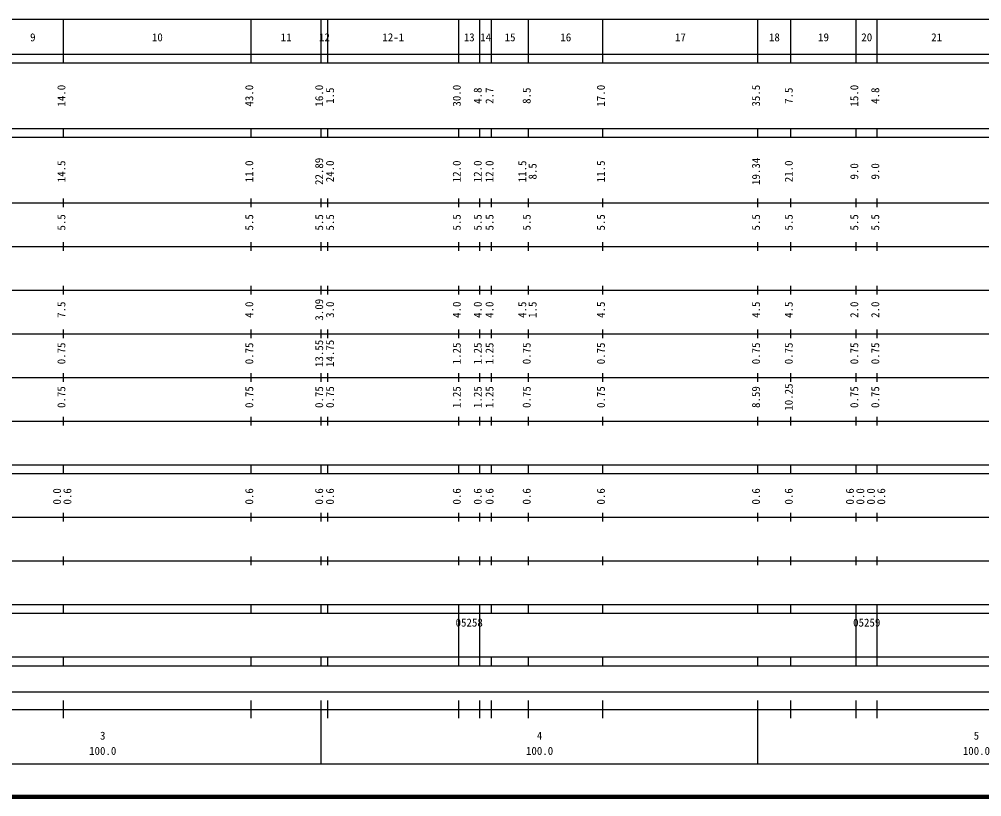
# Model space of a CAD drawing. Units: millimetres on the paper, enlarged 1000 times. Extents: x 40000 to 680000, y 20000 to 380000.
# Drawn here: x 298890 to 519222, y 20000 to 198000 of the extents above; entities that cross this region are included whole.
import ezdxf
from ezdxf.enums import TextEntityAlignment as Align

# ---------------------------------------------------------------- set-up
doc = ezdxf.new("R2010")
doc.units = ezdxf.units.MM
doc.header["$LTSCALE"] = 1000
doc.layers.add('M-TTL', color=2, linetype='Continuous', lineweight=140)
doc.layers.add('M-TTL-BAND', color=7, linetype='Continuous', lineweight=25)
doc.styles.add('ＭＳ ゴシック', font='')
doc.styles.get('ＭＳ ゴシック').set_extended_font_data('MS Gothic')

msp = doc.modelspace()

# ---------------------------------------------------------------- linework, layer by layer
at = {"layer": 'M-TTL'}
msp.add_line((40000, 20000), (680000, 20000), dxfattribs=at)
at = {"layer": 'M-TTL-BAND'}
for p, q in [((68000, 198000), (579000, 198000)), ((309000, 188000), (309000, 198000)), ((352000, 188000), (352000, 198000)), ((368000, 188000), (368000, 198000)), ((369500, 188000), (369500, 198000)), ((399500, 188000), (399500, 198000)), ((404300, 188000), (404300, 198000)), ((407000, 188000), (407000, 198000)), ((415500, 188000), (415500, 198000)), ((432500, 188000), (432500, 198000)), ((468000, 188000), (468000, 198000)), ((475500, 188000), (475500, 198000)), ((490500, 188000), (490500, 198000)), ((495300, 188000), (495300, 198000)), ((40000, 190000), (579000, 190000)), ((40000, 188000), (579000, 188000)), ((40000, 173000), (579000, 173000)), ((309000, 171000), (309000, 173000)), ((352000, 171000), (352000, 173000)), ((368000, 171000), (368000, 173000)), ((369500, 171000), (369500, 173000)), ((399500, 171000), (399500, 173000)), ((404300, 171000), (404300, 173000)), ((407000, 171000), (407000, 173000)), ((415500, 171000), (415500, 173000)), ((432500, 171000), (432500, 173000)), ((468000, 171000), (468000, 173000)), ((475500, 171000), (475500, 173000)), ((490500, 171000), (490500, 173000)), ((495300, 171000), (495300, 173000)), ((40000, 171000), (579000, 171000)), ((309000, 155000), (309000, 157000)), ((352000, 155000), (352000, 157000)), ((368000, 155000), (368000, 157000)), ((369500, 155000), (369500, 157000)), ((399500, 155000), (399500, 157000)), ((404300, 155000), (404300, 157000)), ((407000, 155000), (407000, 157000)), ((415500, 155000), (415500, 157000)), ((432500, 155000), (432500, 157000)), ((468000, 155000), (468000, 157000)), ((475500, 155000), (475500, 157000)), ((490500, 155000), (490500, 157000)), ((495300, 155000), (495300, 157000)), ((40000, 156000), (579000, 156000)), ((46000, 146000), (579000, 146000)), ((309000, 145000), (309000, 147000)), ((352000, 145000), (352000, 147000)), ((368000, 145000), (368000, 147000)), ((369500, 145000), (369500, 147000)), ((399500, 145000), (399500, 147000)), ((404300, 145000), (404300, 147000)), ((407000, 145000), (407000, 147000)), ((415500, 145000), (415500, 147000)), ((432500, 145000), (432500, 147000)), ((468000, 145000), (468000, 147000)), ((475500, 145000), (475500, 147000)), ((490500, 145000), (490500, 147000)), ((495300, 145000), (495300, 147000)), ((309000, 135000), (309000, 137000)), ((352000, 135000), (352000, 137000)), ((368000, 135000), (368000, 137000)), ((369500, 135000), (369500, 137000)), ((399500, 135000), (399500, 137000)), ((404300, 135000), (404300, 137000)), ((407000, 135000), (407000, 137000)), ((415500, 135000), (415500, 137000)), ((432500, 135000), (432500, 137000)), ((468000, 135000), (468000, 137000)), ((475500, 135000), (475500, 137000)), ((490500, 135000), (490500, 137000)), ((495300, 135000), (495300, 137000)), ((52000, 136000), (579000, 136000)), ((46000, 126000), (579000, 126000)), ((309000, 125000), (309000, 127000)), ((352000, 125000), (352000, 127000)), ((368000, 125000), (368000, 127000)), ((369500, 125000), (369500, 127000)), ((399500, 125000), (399500, 127000)), ((404300, 125000), (404300, 127000)), ((407000, 125000), (407000, 127000)), ((415500, 125000), (415500, 127000)), ((432500, 125000), (432500, 127000)), ((468000, 125000), (468000, 127000)), ((475500, 125000), (475500, 127000)), ((490500, 125000), (490500, 127000)), ((495300, 125000), (495300, 127000)), ((309000, 115000), (309000, 117000)), ((352000, 115000), (352000, 117000)), ((368000, 115000), (368000, 117000)), ((369500, 115000), (369500, 117000)), ((399500, 115000), (399500, 117000)), ((404300, 115000), (404300, 117000)), ((407000, 115000), (407000, 117000)), ((415500, 115000), (415500, 117000)), ((432500, 115000), (432500, 117000)), ((468000, 115000), (468000, 117000)), ((475500, 115000), (475500, 117000)), ((490500, 115000), (490500, 117000)), ((495300, 115000), (495300, 117000)), ((52000, 116000), (579000, 116000)), ((46000, 106000), (579000, 106000)), ((309000, 105000), (309000, 107000)), ((352000, 105000), (352000, 107000)), ((368000, 105000), (368000, 107000)), ((369500, 105000), (369500, 107000)), ((399500, 105000), (399500, 107000)), ((404300, 105000), (404300, 107000)), ((407000, 105000), (407000, 107000)), ((415500, 105000), (415500, 107000)), ((432500, 105000), (432500, 107000)), ((468000, 105000), (468000, 107000)), ((475500, 105000), (475500, 107000)), ((490500, 105000), (490500, 107000)), ((495300, 105000), (495300, 107000)), ((40000, 96000), (579000, 96000)), ((309000, 94000), (309000, 96000)), ((352000, 94000), (352000, 96000)), ((368000, 94000), (368000, 96000)), ((369500, 94000), (369500, 96000)), ((399500, 94000), (399500, 96000)), ((404300, 94000), (404300, 96000)), ((407000, 94000), (407000, 96000)), ((415500, 94000), (415500, 96000)), ((432500, 94000), (432500, 96000)), ((468000, 94000), (468000, 96000)), ((475500, 94000), (475500, 96000)), ((490500, 94000), (490500, 96000)), ((495300, 94000), (495300, 96000)), ((40000, 94000), (579000, 94000)), ((49000, 84000), (579000, 84000)), ((309000, 83000), (309000, 85000)), ((352000, 83000), (352000, 85000)), ((368000, 83000), (368000, 85000)), ((369500, 83000), (369500, 85000)), ((399500, 83000), (399500, 85000)), ((404300, 83000), (404300, 85000)), ((407000, 83000), (407000, 85000)), ((415500, 83000), (415500, 85000)), ((432500, 83000), (432500, 85000)), ((468000, 83000), (468000, 85000)), ((475500, 83000), (475500, 85000)), ((490500, 83000), (490500, 85000)), ((495300, 83000), (495300, 85000)), ((309000, 73000), (309000, 75000)), ((352000, 73000), (352000, 75000)), ((368000, 73000), (368000, 75000)), ((369500, 73000), (369500, 75000)), ((399500, 73000), (399500, 75000)), ((404300, 73000), (404300, 75000)), ((407000, 73000), (407000, 75000)), ((415500, 73000), (415500, 75000)), ((432500, 73000), (432500, 75000)), ((468000, 73000), (468000, 75000)), ((475500, 73000), (475500, 75000)), ((490500, 73000), (490500, 75000)), ((495300, 73000), (495300, 75000)), ((40000, 74000), (579000, 74000)), ((40000, 64000), (579000, 64000)), ((309000, 62000), (309000, 64000)), ((352000, 62000), (352000, 64000)), ((368000, 62000), (368000, 64000)), ((369500, 62000), (369500, 64000)), ((399500, 62000), (399500, 64000)), ((404300, 62000), (404300, 64000)), ((407000, 62000), (407000, 64000)), ((415500, 62000), (415500, 64000)), ((432500, 62000), (432500, 64000)), ((468000, 62000), (468000, 64000)), ((475500, 62000), (475500, 64000)), ((490500, 62000), (490500, 64000)), ((495300, 62000), (495300, 64000)), ((40000, 62000), (579000, 62000)), ((399500, 52000), (399500, 62000)), ((404300, 52000), (404300, 62000)), ((490500, 52000), (490500, 62000)), ((495300, 52000), (495300, 62000)), ((40000, 52000), (579000, 52000)), ((309000, 50000), (309000, 52000)), ((352000, 50000), (352000, 52000)), ((368000, 50000), (368000, 52000)), ((369500, 50000), (369500, 52000)), ((399500, 50000), (399500, 52000)), ((404300, 50000), (404300, 52000)), ((407000, 50000), (407000, 52000)), ((415500, 50000), (415500, 52000)), ((432500, 50000), (432500, 52000)), ((468000, 50000), (468000, 52000)), ((475500, 50000), (475500, 52000)), ((490500, 50000), (490500, 52000)), ((495300, 50000), (495300, 52000)), ((40000, 50000), (579000, 50000)), ((71000, 44000), (565000, 44000)), ((309000, 38000), (309000, 42000)), ((352000, 38000), (352000, 42000)), ((368000, 27500), (368000, 42000)), ((369500, 38000), (369500, 42000)), ((399500, 38000), (399500, 42000)), ((404300, 38000), (404300, 42000)), ((407000, 38000), (407000, 42000)), ((415500, 38000), (415500, 42000)), ((432500, 38000), (432500, 42000)), ((468000, 27500), (468000, 42000)), ((475500, 38000), (475500, 42000)), ((490500, 38000), (490500, 42000)), ((495300, 38000), (495300, 42000)), ((40000, 40000), (579000, 40000)), ((68000, 27500), (579000, 27500))]:
    msp.add_line(p, q, dxfattribs=at)

# ---------------------------------------------------------------- texts
at = {"layer": 'M-TTL-BAND', "style": 'ＭＳ ゴシック'}
for s, p in [('9', (302000, 192405)), ('10', (330500, 192405)), ('11', (360000, 192405)), ('12', (368750, 192405)), ('12-1', (384500, 192405)), ('13', (401900, 192405)), ('14', (405650, 192405)), ('15', (411250, 192405)), ('16', (424000, 192405)), ('17', (450250, 192405)), ('18', (471750, 192405)), ('19', (483000, 192405)), ('20', (492900, 192405)), ('21', (508900, 192405)), ('3', (318000, 32523)), ('4', (418000, 32523)), ('5', (518000, 32523)), ('100.0', (318000, 29033)), ('100.0', (418000, 29033)), ('100.0', (518000, 29033))]:
    msp.add_text(s, height=1833, dxfattribs=at).set_placement(p, align=Align.BOTTOM_CENTER)
for s, p in [('14.0', (310000, 180500)), ('43.0', (353000, 180500)), ('16.0', (369000, 180500)), ('1.5', (371487, 180500)), ('30.0', (400500, 180500)), ('4.8', (405300, 180500)), ('2.7', (408000, 180500)), ('8.5', (416500, 180500)), ('17.0', (433500, 180500)), ('35.5', (469000, 180500)), ('7.5', (476500, 180500)), ('15.0', (491500, 180500)), ('4.8', (496300, 180500)), ('14.5', (310000, 163174)), ('11.0', (353000, 163174)), ('22.89', (369000, 163174)), ('24.0', (371487, 163174)), ('12.0', (400500, 163174)), ('12.0', (405300, 163174)), ('12.0', (408000, 163174)), ('11.5', (415500, 163174)), ('11.5', (433500, 163174)), ('19.34', (469000, 163174)), ('21.0', (476500, 163174)), ('8.5', (417870, 163174)), ('9.0', (491500, 163174)), ('9.0', (496300, 163174)), ('5.5', (310000, 151500)), ('5.5', (353000, 151500)), ('5.5', (369000, 151500)), ('5.5', (371487, 151500)), ('5.5', (400500, 151500)), ('5.5', (405300, 151500)), ('5.5', (408000, 151500)), ('5.5', (416500, 151500)), ('5.5', (433500, 151500)), ('5.5', (469000, 151500)), ('5.5', (476500, 151500)), ('5.5', (491500, 151500)), ('5.5', (496300, 151500)), ('7.5', (310000, 131500)), ('4.0', (353000, 131500)), ('3.09', (369000, 131500)), ('3.0', (371487, 131500)), ('4.0', (400500, 131500)), ('4.0', (405300, 131500)), ('4.0', (408000, 131500)), ('4.5', (415500, 131500)), ('1.5', (417870, 131500)), ('4.5', (433500, 131500)), ('4.5', (469000, 131500)), ('4.5', (476500, 131500)), ('2.0', (491500, 131500)), ('2.0', (496300, 131500)), ('0.75', (310000, 121500)), ('0.75', (353000, 121500)), ('13.55', (369000, 121500)), ('14.75', (371487, 121500)), ('1.25', (400500, 121500)), ('1.25', (405300, 121500)), ('1.25', (408000, 121500)), ('0.75', (416500, 121500)), ('0.75', (433500, 121500)), ('0.75', (469000, 121500)), ('0.75', (476500, 121500)), ('0.75', (491500, 121500)), ('0.75', (496300, 121500)), ('0.75', (310000, 111500)), ('0.75', (353000, 111500)), ('0.75', (369000, 111500)), ('0.75', (371487, 111500)), ('1.25', (400500, 111500)), ('1.25', (405300, 111500)), ('1.25', (408000, 111500)), ('0.75', (416500, 111500)), ('0.75', (433500, 111500)), ('8.59', (469000, 111500)), ('10.25', (476500, 111500)), ('0.75', (491500, 111500)), ('0.75', (496300, 111500)), ('0.0', (309000, 88764)), ('0.6', (311370, 88764)), ('0.6', (353000, 88764)), ('0.6', (369000, 88764)), ('0.6', (371487, 88764)), ('0.6', (400500, 88764)), ('0.6', (405300, 88764)), ('0.6', (408000, 88764)), ('0.6', (416500, 88764)), ('0.6', (433500, 88764)), ('0.6', (469000, 88764)), ('0.6', (476500, 88764)), ('0.6', (490500, 88764)), ('0.0', (492870, 88764)), ('0.0', (495300, 88764)), ('0.6', (497670, 88764))]:
    msp.add_text(s, height=1833, rotation=90, dxfattribs=at).set_placement(p, align=Align.BOTTOM_CENTER)
for s, p in [('05258', (398775, 58405)), ('05259', (489775, 58405))]:
    msp.add_text(s, height=1833, dxfattribs=at).set_placement(p, align=Align.BOTTOM_LEFT)

doc.saveas('drawing.dxf')
